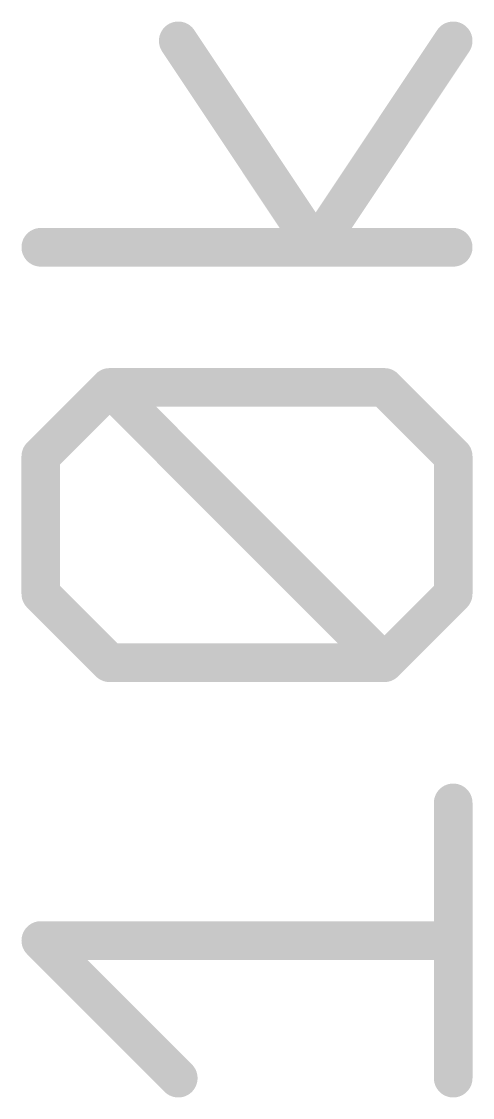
# Model space of a CAD drawing. Extents: x -252 to 307, y -160 to 272.
# Drawn here: x 120.903 to 122.682, y 36.83 to 41.07 of the extents above; entities that cross this region are included whole.
import ezdxf

# ---------------------------------------------------------------- set-up
doc = ezdxf.new("R2010")
doc.units = 0
doc.layers.add('96', color=251, linetype='CONTINUOUS')

msp = doc.modelspace()

# ---------------------------------------------------------------- linework, layer by layer
at = {"layer": '96', "const_width": 0.1524}
for points in [[(122.0635, 40.1805), (121.5211, 40.994)], [(122.6058, 40.994), (122.0635, 40.1805)], [(122.6058, 40.1805), (120.9788, 40.1805)], [(120.9788, 39.3569), (121.25, 39.628)], [(121.25, 39.628), (122.3346, 39.628)], [(122.3346, 38.5434), (121.25, 39.628)], [(122.3346, 39.628), (122.6058, 39.3569)], [(120.9788, 38.8145), (120.9788, 39.3569)], [(122.6058, 39.3569), (122.6058, 38.8145)], [(121.25, 38.5434), (120.9788, 38.8145)], [(122.6058, 38.8145), (122.3346, 38.5434)], [(122.3346, 38.5434), (121.25, 38.5434)], [(122.6058, 36.9062), (122.6058, 37.9909)], [(121.5211, 36.9062), (120.9788, 37.4485)], [(120.9788, 37.4485), (122.6058, 37.4485)]]:
    msp.add_lwpolyline(points, dxfattribs=at)
at = {"layer": '96', "const_width": 0.0762}
for points in [[(121.5528, 41.0151, 1), (121.4894, 40.9729)], [(122.6375, 40.9729, 1), (122.5741, 41.0151)], [(120.9788, 40.2186, 1), (120.9788, 40.1424)], [(122.0318, 40.2016, 1), (122.0952, 40.1594)], [(122.0318, 40.1594, 1), (122.0952, 40.2016)], [(122.6058, 40.1424, 1), (122.6058, 40.2186)], [(121.2769, 39.655, 1), (121.223, 39.6011)], [(121.25, 39.6661, 1), (121.25, 39.5899)], [(121.2769, 39.6011, 1), (121.223, 39.655)], [(122.3616, 39.655, 1), (122.3077, 39.6011)], [(122.3346, 39.5899, 1), (122.3346, 39.6661)], [(121.0169, 39.3569, 1), (120.9407, 39.3569)], [(120.9519, 39.3838, 1), (121.0058, 39.3299)], [(122.6439, 39.3569, 1), (122.5677, 39.3569)], [(122.5789, 39.3299, 1), (122.6327, 39.3838)], [(121.0058, 38.8415, 1), (120.9519, 38.7876)], [(122.6327, 38.7876, 1), (122.5789, 38.8415)], [(120.9407, 38.8145, 1), (121.0169, 38.8145)], [(122.5677, 38.8145, 1), (122.6439, 38.8145)], [(121.25, 38.5815, 1), (121.25, 38.5053)], [(121.223, 38.5164, 1), (121.2769, 38.5703)], [(122.3077, 38.5703, 1), (122.3616, 38.5164)], [(122.3077, 38.5164, 1), (122.3616, 38.5703)], [(122.3346, 38.5053, 1), (122.3346, 38.5815)], [(122.6439, 37.9909, 1), (122.5677, 37.9909)], [(121.0058, 37.4755, 1), (120.9519, 37.4216)], [(120.9788, 37.4866, 1), (120.9788, 37.4104)], [(122.6058, 37.4104, 1), (122.6058, 37.4866)], [(121.4942, 36.8793, 1), (121.5481, 36.9331)], [(122.5677, 36.9062, 1), (122.6439, 36.9062)]]:
    msp.add_lwpolyline(points, format="xyb", dxfattribs=at)

doc.saveas('drawing.dxf')
